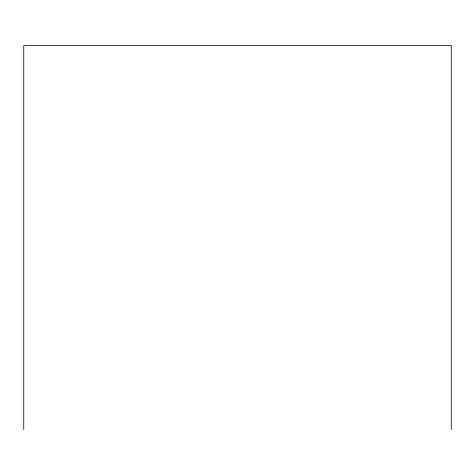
<?xml version="1.0" encoding="UTF-8"?>
<svg xmlns="http://www.w3.org/2000/svg" width="475" height="475" viewBox="0 0 475 475"><rect width="100%" height="100%" fill="white"/><g stroke="black" fill="none" stroke-linecap="round" stroke-linejoin="round"><path stroke-width="0.71" d="M451.25 429.554L451.25 45.446L23.75 45.446L23.75 429.554"/></g></svg>
